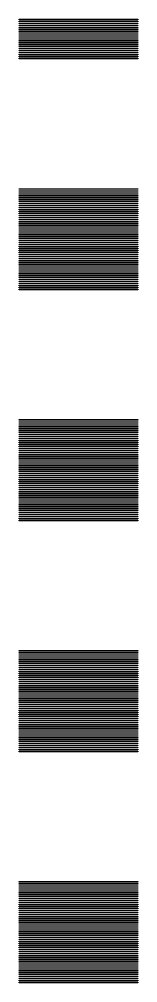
# Model space of a CAD drawing. Extents: x 40 to 187, y -3 to 150.
# Drawn here: x 86.26 to 88.61, y 111.73 to 130.93 of the extents above; entities that cross this region are included whole.
import ezdxf

# ---------------------------------------------------------------- set-up
doc = ezdxf.new("R2010")
doc.units = 0

msp = doc.modelspace()

# ---------------------------------------------------------------- linework, layer by layer
for p, q in [((86.2563, 130.918), (86.2563, 130.929)), ((86.2563, 130.929), (88.6083, 130.929)), ((88.6083, 130.918), (86.2563, 130.918)), ((88.6083, 130.929), (88.6083, 130.918)), ((86.2563, 130.877), (86.2563, 130.888)), ((86.2563, 130.888), (88.6083, 130.888)), ((88.6083, 130.877), (86.2563, 130.877)), ((86.2563, 130.837), (86.2563, 130.847)), ((86.2563, 130.847), (88.6083, 130.847)), ((88.6083, 130.837), (86.2563, 130.837)), ((86.2563, 130.796), (86.2563, 130.806)), ((86.2563, 130.806), (88.6083, 130.806)), ((88.6083, 130.796), (86.2563, 130.796)), ((86.2563, 130.755), (86.2563, 130.765)), ((86.2563, 130.765), (88.6083, 130.765)), ((88.6083, 130.755), (86.2563, 130.755)), ((86.2563, 130.714), (86.2563, 130.724)), ((86.2563, 130.724), (88.6083, 130.724)), ((88.6083, 130.888), (88.6083, 130.877)), ((88.6083, 130.847), (88.6083, 130.837)), ((88.6083, 130.806), (88.6083, 130.796)), ((88.6083, 130.765), (88.6083, 130.755)), ((88.6083, 130.724), (88.6083, 130.714)), ((88.6083, 130.714), (86.2563, 130.714)), ((86.2563, 130.673), (86.2563, 130.683)), ((86.2563, 130.683), (88.6083, 130.683)), ((88.6083, 130.673), (86.2563, 130.673)), ((86.2563, 130.632), (86.2563, 130.642)), ((86.2563, 130.642), (88.6083, 130.642)), ((88.6083, 130.632), (86.2563, 130.632)), ((86.2563, 130.591), (86.2563, 130.601)), ((86.2563, 130.601), (88.6083, 130.601)), ((88.6083, 130.591), (86.2563, 130.591)), ((86.2563, 130.55), (86.2563, 130.56)), ((86.2563, 130.56), (88.6083, 130.56)), ((88.6083, 130.55), (86.2563, 130.55)), ((88.6083, 130.683), (88.6083, 130.673)), ((88.6083, 130.642), (88.6083, 130.632)), ((88.6083, 130.601), (88.6083, 130.591)), ((88.6083, 130.56), (88.6083, 130.55)), ((86.2563, 130.509), (86.2563, 130.52)), ((86.2563, 130.52), (88.6083, 130.52)), ((88.6083, 130.509), (86.2563, 130.509)), ((86.2563, 130.468), (86.2563, 130.479)), ((86.2563, 130.479), (88.6083, 130.479)), ((88.6083, 130.468), (86.2563, 130.468)), ((86.2563, 130.428), (86.2563, 130.438)), ((86.2563, 130.438), (88.6083, 130.438)), ((88.6083, 130.428), (86.2563, 130.428)), ((86.2563, 130.387), (86.2563, 130.397)), ((86.2563, 130.397), (88.6083, 130.397)), ((88.6083, 130.387), (86.2563, 130.387)), ((86.2563, 130.346), (86.2563, 130.356)), ((86.2563, 130.356), (88.6083, 130.356)), ((88.6083, 130.346), (86.2563, 130.346)), ((88.6083, 130.52), (88.6083, 130.509)), ((88.6083, 130.479), (88.6083, 130.468)), ((88.6083, 130.438), (88.6083, 130.428)), ((88.6083, 130.397), (88.6083, 130.387)), ((88.6083, 130.356), (88.6083, 130.346)), ((86.2563, 130.305), (86.2563, 130.315)), ((86.2563, 130.315), (88.6083, 130.315)), ((88.6083, 130.305), (86.2563, 130.305)), ((86.2563, 130.264), (86.2563, 130.274)), ((86.2563, 130.274), (88.6083, 130.274)), ((88.6083, 130.264), (86.2563, 130.264)), ((86.2563, 130.223), (86.2563, 130.233)), ((86.2563, 130.233), (88.6083, 130.233)), ((88.6083, 130.223), (86.2563, 130.223)), ((86.2563, 130.182), (86.2563, 130.192)), ((86.2563, 130.192), (88.6083, 130.192)), ((88.6083, 130.182), (86.2563, 130.182)), ((86.2563, 130.141), (86.2563, 130.151)), ((86.2563, 130.151), (88.6083, 130.151)), ((88.6083, 130.315), (88.6083, 130.305)), ((88.6083, 130.274), (88.6083, 130.264)), ((88.6083, 130.233), (88.6083, 130.223)), ((88.6083, 130.192), (88.6083, 130.182)), ((88.6083, 130.151), (88.6083, 130.141)), ((88.6083, 130.141), (86.2563, 130.141)), ((86.2563, 127.544), (86.2563, 127.554)), ((86.2563, 127.554), (88.6083, 127.554)), ((88.6083, 127.544), (86.2563, 127.544)), ((86.2563, 127.503), (86.2563, 127.513)), ((86.2563, 127.513), (88.6083, 127.513)), ((88.6083, 127.503), (86.2563, 127.503)), ((86.2563, 127.462), (86.2563, 127.472)), ((86.2563, 127.472), (88.6083, 127.472)), ((88.6083, 127.462), (86.2563, 127.462)), ((88.6083, 127.554), (88.6083, 127.544)), ((88.6083, 127.513), (88.6083, 127.503)), ((88.6083, 127.472), (88.6083, 127.462)), ((86.2563, 127.421), (86.2563, 127.431)), ((86.2563, 127.431), (88.6083, 127.431)), ((88.6083, 127.421), (86.2563, 127.421)), ((86.2563, 127.38), (86.2563, 127.39)), ((86.2563, 127.39), (88.6083, 127.39)), ((88.6083, 127.38), (86.2563, 127.38)), ((86.2563, 127.339), (86.2563, 127.349)), ((86.2563, 127.349), (88.6083, 127.349)), ((88.6083, 127.339), (86.2563, 127.339)), ((86.2563, 127.298), (86.2563, 127.309)), ((86.2563, 127.309), (88.6083, 127.309)), ((88.6083, 127.298), (86.2563, 127.298)), ((86.2563, 127.257), (86.2563, 127.268)), ((86.2563, 127.268), (88.6083, 127.268)), ((88.6083, 127.431), (88.6083, 127.421)), ((88.6083, 127.39), (88.6083, 127.38)), ((88.6083, 127.349), (88.6083, 127.339)), ((88.6083, 127.309), (88.6083, 127.298)), ((88.6083, 127.268), (88.6083, 127.257)), ((88.6083, 127.257), (86.2563, 127.257)), ((86.2563, 127.217), (86.2563, 127.227)), ((86.2563, 127.227), (88.6083, 127.227)), ((88.6083, 127.217), (86.2563, 127.217)), ((86.2563, 127.176), (86.2563, 127.186)), ((86.2563, 127.186), (88.6083, 127.186)), ((88.6083, 127.176), (86.2563, 127.176)), ((86.2563, 127.135), (86.2563, 127.145)), ((86.2563, 127.145), (88.6083, 127.145)), ((88.6083, 127.135), (86.2563, 127.135)), ((86.2563, 127.094), (86.2563, 127.104)), ((86.2563, 127.104), (88.6083, 127.104)), ((88.6083, 127.094), (86.2563, 127.094)), ((88.6083, 127.227), (88.6083, 127.217)), ((88.6083, 127.186), (88.6083, 127.176)), ((88.6083, 127.145), (88.6083, 127.135)), ((88.6083, 127.104), (88.6083, 127.094)), ((86.2563, 127.053), (86.2563, 127.063)), ((86.2563, 127.063), (88.6083, 127.063)), ((88.6083, 127.053), (86.2563, 127.053)), ((86.2563, 127.012), (86.2563, 127.022)), ((86.2563, 127.022), (88.6083, 127.022)), ((88.6083, 127.012), (86.2563, 127.012)), ((86.2563, 126.971), (86.2563, 126.981)), ((86.2563, 126.981), (88.6083, 126.981)), ((88.6083, 126.971), (86.2563, 126.971)), ((86.2563, 126.93), (86.2563, 126.94)), ((86.2563, 126.94), (88.6083, 126.94)), ((88.6083, 126.93), (86.2563, 126.93)), ((86.2563, 126.889), (86.2563, 126.9)), ((86.2563, 126.9), (88.6083, 126.9)), ((88.6083, 126.889), (86.2563, 126.889)), ((88.6083, 127.063), (88.6083, 127.053)), ((88.6083, 127.022), (88.6083, 127.012)), ((88.6083, 126.981), (88.6083, 126.971)), ((88.6083, 126.94), (88.6083, 126.93)), ((88.6083, 126.9), (88.6083, 126.889)), ((86.2563, 126.848), (86.2563, 126.859)), ((86.2563, 126.859), (88.6083, 126.859)), ((88.6083, 126.848), (86.2563, 126.848)), ((86.2563, 126.807), (86.2563, 126.818)), ((86.2563, 126.818), (88.6083, 126.818)), ((88.6083, 126.807), (86.2563, 126.807)), ((86.2563, 126.767), (86.2563, 126.777)), ((86.2563, 126.777), (88.6083, 126.777)), ((88.6083, 126.767), (86.2563, 126.767)), ((86.2563, 126.726), (86.2563, 126.736)), ((86.2563, 126.736), (88.6083, 126.736)), ((88.6083, 126.726), (86.2563, 126.726)), ((86.2563, 126.685), (86.2563, 126.695)), ((86.2563, 126.695), (88.6083, 126.695)), ((88.6083, 126.859), (88.6083, 126.848)), ((88.6083, 126.818), (88.6083, 126.807)), ((88.6083, 126.777), (88.6083, 126.767)), ((88.6083, 126.736), (88.6083, 126.726)), ((88.6083, 126.695), (88.6083, 126.685)), ((88.6083, 126.685), (86.2563, 126.685)), ((86.2563, 126.644), (86.2563, 126.654)), ((86.2563, 126.654), (88.6083, 126.654)), ((88.6083, 126.644), (86.2563, 126.644)), ((86.2563, 126.603), (86.2563, 126.613)), ((86.2563, 126.613), (88.6083, 126.613)), ((88.6083, 126.603), (86.2563, 126.603)), ((86.2563, 126.562), (86.2563, 126.572)), ((86.2563, 126.572), (88.6083, 126.572)), ((88.6083, 126.562), (86.2563, 126.562)), ((86.2563, 126.521), (86.2563, 126.531)), ((86.2563, 126.531), (88.6083, 126.531)), ((88.6083, 126.521), (86.2563, 126.521)), ((88.6083, 126.654), (88.6083, 126.644)), ((88.6083, 126.613), (88.6083, 126.603)), ((88.6083, 126.572), (88.6083, 126.562)), ((88.6083, 126.531), (88.6083, 126.521)), ((86.2563, 126.48), (86.2563, 126.491)), ((86.2563, 126.491), (88.6083, 126.491)), ((88.6083, 126.48), (86.2563, 126.48)), ((86.2563, 126.439), (86.2563, 126.45)), ((86.2563, 126.45), (88.6083, 126.45)), ((88.6083, 126.439), (86.2563, 126.439)), ((86.2563, 126.398), (86.2563, 126.409)), ((86.2563, 126.409), (88.6083, 126.409)), ((88.6083, 126.398), (86.2563, 126.398)), ((86.2563, 126.358), (86.2563, 126.368)), ((86.2563, 126.368), (88.6083, 126.368)), ((88.6083, 126.358), (86.2563, 126.358)), ((86.2563, 126.317), (86.2563, 126.327)), ((86.2563, 126.327), (88.6083, 126.327)), ((88.6083, 126.317), (86.2563, 126.317)), ((88.6083, 126.491), (88.6083, 126.48)), ((88.6083, 126.45), (88.6083, 126.439)), ((88.6083, 126.409), (88.6083, 126.398)), ((88.6083, 126.368), (88.6083, 126.358)), ((88.6083, 126.327), (88.6083, 126.317)), ((86.2563, 126.276), (86.2563, 126.286)), ((86.2563, 126.286), (88.6083, 126.286)), ((88.6083, 126.276), (86.2563, 126.276)), ((86.2563, 126.235), (86.2563, 126.245)), ((86.2563, 126.245), (88.6083, 126.245)), ((88.6083, 126.235), (86.2563, 126.235)), ((86.2563, 126.194), (86.2563, 126.204)), ((86.2563, 126.204), (88.6083, 126.204)), ((88.6083, 126.194), (86.2563, 126.194)), ((86.2563, 126.153), (86.2563, 126.163)), ((86.2563, 126.163), (88.6083, 126.163)), ((88.6083, 126.153), (86.2563, 126.153)), ((86.2563, 126.112), (86.2563, 126.122)), ((86.2563, 126.122), (88.6083, 126.122)), ((88.6083, 126.112), (86.2563, 126.112)), ((88.6083, 126.286), (88.6083, 126.276)), ((88.6083, 126.245), (88.6083, 126.235)), ((88.6083, 126.204), (88.6083, 126.194)), ((88.6083, 126.163), (88.6083, 126.153)), ((88.6083, 126.122), (88.6083, 126.112)), ((86.2563, 126.071), (86.2563, 126.081)), ((86.2563, 126.081), (88.6083, 126.081)), ((88.6083, 126.071), (86.2563, 126.071)), ((86.2563, 126.03), (86.2563, 126.041)), ((86.2563, 126.041), (88.6083, 126.041)), ((88.6083, 126.03), (86.2563, 126.03)), ((86.2563, 125.989), (86.2563, 126)), ((86.2563, 126), (88.6083, 126)), ((88.6083, 125.989), (86.2563, 125.989)), ((86.2563, 125.949), (86.2563, 125.959)), ((86.2563, 125.959), (88.6083, 125.959)), ((88.6083, 125.949), (86.2563, 125.949)), ((88.6083, 126.081), (88.6083, 126.071)), ((88.6083, 126.041), (88.6083, 126.03)), ((88.6083, 126), (88.6083, 125.989)), ((88.6083, 125.959), (88.6083, 125.949)), ((86.2563, 125.908), (86.2563, 125.918)), ((86.2563, 125.918), (88.6083, 125.918)), ((88.6083, 125.908), (86.2563, 125.908)), ((86.2563, 125.867), (86.2563, 125.877)), ((86.2563, 125.877), (88.6083, 125.877)), ((88.6083, 125.867), (86.2563, 125.867)), ((86.2563, 125.826), (86.2563, 125.836)), ((86.2563, 125.836), (88.6083, 125.836)), ((88.6083, 125.826), (86.2563, 125.826)), ((86.2563, 125.785), (86.2563, 125.795)), ((86.2563, 125.795), (88.6083, 125.795)), ((88.6083, 125.785), (86.2563, 125.785)), ((86.2563, 125.744), (86.2563, 125.754)), ((86.2563, 125.754), (88.6083, 125.754)), ((88.6083, 125.744), (86.2563, 125.744)), ((88.6083, 125.918), (88.6083, 125.908)), ((88.6083, 125.877), (88.6083, 125.867)), ((88.6083, 125.836), (88.6083, 125.826)), ((88.6083, 125.795), (88.6083, 125.785)), ((88.6083, 125.754), (88.6083, 125.744)), ((86.2563, 125.703), (86.2563, 125.713)), ((86.2563, 125.713), (88.6083, 125.713)), ((88.6083, 125.703), (86.2563, 125.703)), ((86.2563, 125.662), (86.2563, 125.672)), ((86.2563, 125.672), (88.6083, 125.672)), ((88.6083, 125.662), (86.2563, 125.662)), ((86.2563, 125.621), (86.2563, 125.632)), ((86.2563, 125.632), (88.6083, 125.632)), ((88.6083, 125.621), (86.2563, 125.621)), ((86.2563, 125.58), (86.2563, 125.591)), ((86.2563, 125.591), (88.6083, 125.591)), ((88.6083, 125.58), (86.2563, 125.58)), ((86.2563, 125.539), (86.2563, 125.55)), ((86.2563, 125.55), (88.6083, 125.55)), ((88.6083, 125.539), (86.2563, 125.539)), ((88.6083, 125.713), (88.6083, 125.703)), ((88.6083, 125.672), (88.6083, 125.662)), ((88.6083, 125.632), (88.6083, 125.621)), ((88.6083, 125.591), (88.6083, 125.58)), ((88.6083, 125.55), (88.6083, 125.539)), ((86.2563, 122.942), (86.2563, 122.952)), ((86.2563, 122.952), (88.6083, 122.952)), ((88.6083, 122.942), (86.2563, 122.942)), ((86.2563, 122.901), (86.2563, 122.911)), ((86.2563, 122.911), (88.6083, 122.911)), ((88.6083, 122.901), (86.2563, 122.901)), ((86.2563, 122.86), (86.2563, 122.87)), ((86.2563, 122.87), (88.6083, 122.87)), ((88.6083, 122.86), (86.2563, 122.86)), ((88.6083, 122.952), (88.6083, 122.942)), ((88.6083, 122.911), (88.6083, 122.901)), ((88.6083, 122.87), (88.6083, 122.86)), ((86.2563, 122.819), (86.2563, 122.83)), ((86.2563, 122.83), (88.6083, 122.83)), ((88.6083, 122.819), (86.2563, 122.819)), ((86.2563, 122.778), (86.2563, 122.789)), ((86.2563, 122.789), (88.6083, 122.789)), ((88.6083, 122.778), (86.2563, 122.778)), ((86.2563, 122.738), (86.2563, 122.748)), ((86.2563, 122.748), (88.6083, 122.748)), ((88.6083, 122.738), (86.2563, 122.738)), ((86.2563, 122.697), (86.2563, 122.707)), ((86.2563, 122.707), (88.6083, 122.707)), ((88.6083, 122.697), (86.2563, 122.697)), ((86.2563, 122.656), (86.2563, 122.666)), ((86.2563, 122.666), (88.6083, 122.666)), ((88.6083, 122.83), (88.6083, 122.819)), ((88.6083, 122.789), (88.6083, 122.778)), ((88.6083, 122.748), (88.6083, 122.738)), ((88.6083, 122.707), (88.6083, 122.697)), ((88.6083, 122.666), (88.6083, 122.656)), ((88.6083, 122.656), (86.2563, 122.656)), ((86.2563, 122.615), (86.2563, 122.625)), ((86.2563, 122.625), (88.6083, 122.625)), ((88.6083, 122.615), (86.2563, 122.615)), ((86.2563, 122.574), (86.2563, 122.584)), ((86.2563, 122.584), (88.6083, 122.584)), ((88.6083, 122.574), (86.2563, 122.574)), ((86.2563, 122.533), (86.2563, 122.543)), ((86.2563, 122.543), (88.6083, 122.543)), ((88.6083, 122.533), (86.2563, 122.533)), ((86.2563, 122.492), (86.2563, 122.502)), ((86.2563, 122.502), (88.6083, 122.502)), ((88.6083, 122.492), (86.2563, 122.492)), ((88.6083, 122.625), (88.6083, 122.615)), ((88.6083, 122.584), (88.6083, 122.574)), ((88.6083, 122.543), (88.6083, 122.533)), ((88.6083, 122.502), (88.6083, 122.492)), ((86.2563, 122.451), (86.2563, 122.461)), ((86.2563, 122.461), (88.6083, 122.461)), ((88.6083, 122.451), (86.2563, 122.451)), ((86.2563, 122.41), (86.2563, 122.421)), ((86.2563, 122.421), (88.6083, 122.421)), ((88.6083, 122.41), (86.2563, 122.41)), ((86.2563, 122.369), (86.2563, 122.38)), ((86.2563, 122.38), (88.6083, 122.38)), ((88.6083, 122.369), (86.2563, 122.369)), ((86.2563, 122.329), (86.2563, 122.339)), ((86.2563, 122.339), (88.6083, 122.339)), ((88.6083, 122.329), (86.2563, 122.329)), ((86.2563, 122.288), (86.2563, 122.298)), ((86.2563, 122.298), (88.6083, 122.298)), ((88.6083, 122.288), (86.2563, 122.288)), ((88.6083, 122.461), (88.6083, 122.451)), ((88.6083, 122.421), (88.6083, 122.41)), ((88.6083, 122.38), (88.6083, 122.369)), ((88.6083, 122.339), (88.6083, 122.329)), ((88.6083, 122.298), (88.6083, 122.288)), ((86.2563, 122.247), (86.2563, 122.257)), ((86.2563, 122.257), (88.6083, 122.257)), ((88.6083, 122.247), (86.2563, 122.247)), ((86.2563, 122.206), (86.2563, 122.216)), ((86.2563, 122.216), (88.6083, 122.216)), ((88.6083, 122.206), (86.2563, 122.206)), ((86.2563, 122.165), (86.2563, 122.175)), ((86.2563, 122.175), (88.6083, 122.175)), ((88.6083, 122.165), (86.2563, 122.165)), ((86.2563, 122.124), (86.2563, 122.134)), ((86.2563, 122.134), (88.6083, 122.134)), ((88.6083, 122.124), (86.2563, 122.124)), ((86.2563, 122.083), (86.2563, 122.093)), ((86.2563, 122.093), (88.6083, 122.093)), ((88.6083, 122.083), (86.2563, 122.083)), ((88.6083, 122.257), (88.6083, 122.247)), ((88.6083, 122.216), (88.6083, 122.206)), ((88.6083, 122.175), (88.6083, 122.165)), ((88.6083, 122.134), (88.6083, 122.124)), ((88.6083, 122.093), (88.6083, 122.083)), ((86.2563, 122.042), (86.2563, 122.052)), ((86.2563, 122.052), (88.6083, 122.052)), ((88.6083, 122.042), (86.2563, 122.042)), ((86.2563, 122.001), (86.2563, 122.012)), ((86.2563, 122.012), (88.6083, 122.012)), ((88.6083, 122.001), (86.2563, 122.001)), ((86.2563, 121.96), (86.2563, 121.971)), ((86.2563, 121.971), (88.6083, 121.971)), ((88.6083, 121.96), (86.2563, 121.96)), ((86.2563, 121.919), (86.2563, 121.93)), ((86.2563, 121.93), (88.6083, 121.93)), ((88.6083, 121.919), (86.2563, 121.919)), ((86.2563, 121.879), (86.2563, 121.889)), ((86.2563, 121.889), (88.6083, 121.889)), ((88.6083, 122.052), (88.6083, 122.042)), ((88.6083, 122.012), (88.6083, 122.001)), ((88.6083, 121.971), (88.6083, 121.96)), ((88.6083, 121.93), (88.6083, 121.919)), ((88.6083, 121.889), (88.6083, 121.879)), ((88.6083, 121.879), (86.2563, 121.879)), ((86.2563, 121.838), (86.2563, 121.848)), ((86.2563, 121.848), (88.6083, 121.848)), ((88.6083, 121.838), (86.2563, 121.838)), ((86.2563, 121.797), (86.2563, 121.807)), ((86.2563, 121.807), (88.6083, 121.807)), ((88.6083, 121.797), (86.2563, 121.797)), ((86.2563, 121.756), (86.2563, 121.766)), ((86.2563, 121.766), (88.6083, 121.766)), ((88.6083, 121.756), (86.2563, 121.756)), ((86.2563, 121.715), (86.2563, 121.725)), ((86.2563, 121.725), (88.6083, 121.725)), ((88.6083, 121.715), (86.2563, 121.715)), ((88.6083, 121.848), (88.6083, 121.838)), ((88.6083, 121.807), (88.6083, 121.797)), ((88.6083, 121.766), (88.6083, 121.756)), ((88.6083, 121.725), (88.6083, 121.715)), ((86.2563, 121.674), (86.2563, 121.684)), ((86.2563, 121.684), (88.6083, 121.684)), ((88.6083, 121.674), (86.2563, 121.674)), ((86.2563, 121.633), (86.2563, 121.643)), ((86.2563, 121.643), (88.6083, 121.643)), ((88.6083, 121.633), (86.2563, 121.633)), ((86.2563, 121.592), (86.2563, 121.602)), ((86.2563, 121.602), (88.6083, 121.602)), ((88.6083, 121.592), (86.2563, 121.592)), ((86.2563, 121.551), (86.2563, 121.562)), ((86.2563, 121.562), (88.6083, 121.562)), ((88.6083, 121.551), (86.2563, 121.551)), ((86.2563, 121.51), (86.2563, 121.521)), ((86.2563, 121.521), (88.6083, 121.521)), ((88.6083, 121.51), (86.2563, 121.51)), ((88.6083, 121.684), (88.6083, 121.674)), ((88.6083, 121.643), (88.6083, 121.633)), ((88.6083, 121.602), (88.6083, 121.592)), ((88.6083, 121.562), (88.6083, 121.551)), ((88.6083, 121.521), (88.6083, 121.51)), ((86.2563, 121.47), (86.2563, 121.48)), ((86.2563, 121.48), (88.6083, 121.48)), ((88.6083, 121.47), (86.2563, 121.47)), ((86.2563, 121.429), (86.2563, 121.439)), ((86.2563, 121.439), (88.6083, 121.439)), ((88.6083, 121.429), (86.2563, 121.429)), ((86.2563, 121.388), (86.2563, 121.398)), ((86.2563, 121.398), (88.6083, 121.398)), ((88.6083, 121.388), (86.2563, 121.388)), ((86.2563, 121.347), (86.2563, 121.357)), ((86.2563, 121.357), (88.6083, 121.357)), ((88.6083, 121.347), (86.2563, 121.347)), ((86.2563, 121.306), (86.2563, 121.316)), ((86.2563, 121.316), (88.6083, 121.316)), ((88.6083, 121.48), (88.6083, 121.47)), ((88.6083, 121.439), (88.6083, 121.429)), ((88.6083, 121.398), (88.6083, 121.388)), ((88.6083, 121.357), (88.6083, 121.347)), ((88.6083, 121.316), (88.6083, 121.306)), ((88.6083, 121.306), (86.2563, 121.306)), ((86.2563, 121.265), (86.2563, 121.275)), ((86.2563, 121.275), (88.6083, 121.275)), ((88.6083, 121.265), (86.2563, 121.265)), ((86.2563, 121.224), (86.2563, 121.234)), ((86.2563, 121.234), (88.6083, 121.234)), ((88.6083, 121.224), (86.2563, 121.224)), ((86.2563, 121.183), (86.2563, 121.193)), ((86.2563, 121.193), (88.6083, 121.193)), ((88.6083, 121.183), (86.2563, 121.183)), ((86.2563, 121.142), (86.2563, 121.153)), ((86.2563, 121.153), (88.6083, 121.153)), ((88.6083, 121.142), (86.2563, 121.142)), ((88.6083, 121.275), (88.6083, 121.265)), ((88.6083, 121.234), (88.6083, 121.224)), ((88.6083, 121.193), (88.6083, 121.183)), ((88.6083, 121.153), (88.6083, 121.142)), ((86.2563, 121.101), (86.2563, 121.112)), ((86.2563, 121.112), (88.6083, 121.112)), ((88.6083, 121.101), (86.2563, 121.101)), ((86.2563, 121.061), (86.2563, 121.071)), ((86.2563, 121.071), (88.6083, 121.071)), ((88.6083, 121.061), (86.2563, 121.061)), ((86.2563, 121.02), (86.2563, 121.03)), ((86.2563, 121.03), (88.6083, 121.03)), ((88.6083, 121.02), (86.2563, 121.02)), ((86.2563, 120.979), (86.2563, 120.989)), ((86.2563, 120.989), (88.6083, 120.989)), ((88.6083, 120.979), (86.2563, 120.979)), ((86.2563, 120.938), (86.2563, 120.948)), ((86.2563, 120.948), (88.6083, 120.948)), ((88.6083, 120.938), (86.2563, 120.938)), ((88.6083, 121.112), (88.6083, 121.101)), ((88.6083, 121.071), (88.6083, 121.061)), ((88.6083, 121.03), (88.6083, 121.02)), ((88.6083, 120.989), (88.6083, 120.979)), ((88.6083, 120.948), (88.6083, 120.938)), ((86.2563, 118.34), (86.2563, 118.351)), ((86.2563, 118.351), (88.6083, 118.351)), ((88.6083, 118.34), (86.2563, 118.34)), ((86.2563, 118.299), (86.2563, 118.31)), ((86.2563, 118.31), (88.6083, 118.31)), ((88.6083, 118.299), (86.2563, 118.299)), ((86.2563, 118.259), (86.2563, 118.269)), ((86.2563, 118.269), (88.6083, 118.269)), ((88.6083, 118.259), (86.2563, 118.259)), ((88.6083, 118.351), (88.6083, 118.34)), ((88.6083, 118.31), (88.6083, 118.299)), ((88.6083, 118.269), (88.6083, 118.259)), ((86.2563, 118.218), (86.2563, 118.228)), ((86.2563, 118.228), (88.6083, 118.228)), ((88.6083, 118.218), (86.2563, 118.218)), ((86.2563, 118.177), (86.2563, 118.187)), ((86.2563, 118.187), (88.6083, 118.187)), ((88.6083, 118.177), (86.2563, 118.177)), ((86.2563, 118.136), (86.2563, 118.146)), ((86.2563, 118.146), (88.6083, 118.146)), ((88.6083, 118.136), (86.2563, 118.136)), ((86.2563, 118.095), (86.2563, 118.105)), ((86.2563, 118.105), (88.6083, 118.105)), ((88.6083, 118.095), (86.2563, 118.095)), ((86.2563, 118.054), (86.2563, 118.064)), ((86.2563, 118.064), (88.6083, 118.064)), ((88.6083, 118.054), (86.2563, 118.054)), ((88.6083, 118.228), (88.6083, 118.218)), ((88.6083, 118.187), (88.6083, 118.177)), ((88.6083, 118.146), (88.6083, 118.136)), ((88.6083, 118.105), (88.6083, 118.095)), ((88.6083, 118.064), (88.6083, 118.054)), ((86.2563, 118.013), (86.2563, 118.023)), ((86.2563, 118.023), (88.6083, 118.023)), ((88.6083, 118.013), (86.2563, 118.013)), ((86.2563, 117.972), (86.2563, 117.982)), ((86.2563, 117.982), (88.6083, 117.982)), ((88.6083, 117.972), (86.2563, 117.972)), ((86.2563, 117.931), (86.2563, 117.942)), ((86.2563, 117.942), (88.6083, 117.942)), ((88.6083, 117.931), (86.2563, 117.931)), ((86.2563, 117.89), (86.2563, 117.901)), ((86.2563, 117.901), (88.6083, 117.901)), ((88.6083, 117.89), (86.2563, 117.89)), ((86.2563, 117.85), (86.2563, 117.86)), ((86.2563, 117.86), (88.6083, 117.86)), ((88.6083, 118.023), (88.6083, 118.013)), ((88.6083, 117.982), (88.6083, 117.972)), ((88.6083, 117.942), (88.6083, 117.931)), ((88.6083, 117.901), (88.6083, 117.89)), ((88.6083, 117.86), (88.6083, 117.85)), ((88.6083, 117.85), (86.2563, 117.85)), ((86.2563, 117.809), (86.2563, 117.819)), ((86.2563, 117.819), (88.6083, 117.819)), ((88.6083, 117.809), (86.2563, 117.809)), ((86.2563, 117.768), (86.2563, 117.778)), ((86.2563, 117.778), (88.6083, 117.778)), ((88.6083, 117.768), (86.2563, 117.768)), ((86.2563, 117.727), (86.2563, 117.737)), ((86.2563, 117.737), (88.6083, 117.737)), ((88.6083, 117.727), (86.2563, 117.727)), ((86.2563, 117.686), (86.2563, 117.696)), ((86.2563, 117.696), (88.6083, 117.696)), ((88.6083, 117.686), (86.2563, 117.686)), ((88.6083, 117.819), (88.6083, 117.809)), ((88.6083, 117.778), (88.6083, 117.768)), ((88.6083, 117.737), (88.6083, 117.727)), ((88.6083, 117.696), (88.6083, 117.686)), ((86.2563, 117.645), (86.2563, 117.655)), ((86.2563, 117.655), (88.6083, 117.655)), ((88.6083, 117.645), (86.2563, 117.645)), ((86.2563, 117.604), (86.2563, 117.614)), ((86.2563, 117.614), (88.6083, 117.614)), ((88.6083, 117.604), (86.2563, 117.604)), ((86.2563, 117.563), (86.2563, 117.573)), ((86.2563, 117.573), (88.6083, 117.573)), ((88.6083, 117.563), (86.2563, 117.563)), ((86.2563, 117.522), (86.2563, 117.533)), ((86.2563, 117.533), (88.6083, 117.533)), ((88.6083, 117.522), (86.2563, 117.522)), ((86.2563, 117.481), (86.2563, 117.492)), ((86.2563, 117.492), (88.6083, 117.492)), ((88.6083, 117.481), (86.2563, 117.481)), ((88.6083, 117.655), (88.6083, 117.645)), ((88.6083, 117.614), (88.6083, 117.604)), ((88.6083, 117.573), (88.6083, 117.563)), ((88.6083, 117.533), (88.6083, 117.522)), ((88.6083, 117.492), (88.6083, 117.481)), ((86.2563, 117.44), (86.2563, 117.451)), ((86.2563, 117.451), (88.6083, 117.451)), ((88.6083, 117.44), (86.2563, 117.44)), ((86.2563, 117.4), (86.2563, 117.41)), ((86.2563, 117.41), (88.6083, 117.41)), ((88.6083, 117.4), (86.2563, 117.4)), ((86.2563, 117.359), (86.2563, 117.369)), ((86.2563, 117.369), (88.6083, 117.369)), ((88.6083, 117.359), (86.2563, 117.359)), ((86.2563, 117.318), (86.2563, 117.328)), ((86.2563, 117.328), (88.6083, 117.328)), ((88.6083, 117.318), (86.2563, 117.318)), ((86.2563, 117.277), (86.2563, 117.287)), ((86.2563, 117.287), (88.6083, 117.287)), ((88.6083, 117.451), (88.6083, 117.44)), ((88.6083, 117.41), (88.6083, 117.4)), ((88.6083, 117.369), (88.6083, 117.359)), ((88.6083, 117.328), (88.6083, 117.318)), ((88.6083, 117.287), (88.6083, 117.277)), ((88.6083, 117.277), (86.2563, 117.277)), ((86.2563, 117.236), (86.2563, 117.246)), ((86.2563, 117.246), (88.6083, 117.246)), ((88.6083, 117.236), (86.2563, 117.236)), ((86.2563, 117.195), (86.2563, 117.205)), ((86.2563, 117.205), (88.6083, 117.205)), ((88.6083, 117.195), (86.2563, 117.195)), ((86.2563, 117.154), (86.2563, 117.164)), ((86.2563, 117.164), (88.6083, 117.164)), ((88.6083, 117.154), (86.2563, 117.154)), ((86.2563, 117.113), (86.2563, 117.123)), ((86.2563, 117.123), (88.6083, 117.123)), ((88.6083, 117.113), (86.2563, 117.113)), ((88.6083, 117.246), (88.6083, 117.236)), ((88.6083, 117.205), (88.6083, 117.195)), ((88.6083, 117.164), (88.6083, 117.154)), ((88.6083, 117.123), (88.6083, 117.113)), ((86.2563, 117.072), (86.2563, 117.083)), ((86.2563, 117.083), (88.6083, 117.083)), ((88.6083, 117.072), (86.2563, 117.072)), ((86.2563, 117.031), (86.2563, 117.042)), ((86.2563, 117.042), (88.6083, 117.042)), ((88.6083, 117.031), (86.2563, 117.031)), ((86.2563, 116.991), (86.2563, 117.001)), ((86.2563, 117.001), (88.6083, 117.001)), ((88.6083, 116.991), (86.2563, 116.991)), ((86.2563, 116.95), (86.2563, 116.96)), ((86.2563, 116.96), (88.6083, 116.96)), ((88.6083, 116.95), (86.2563, 116.95)), ((86.2563, 116.909), (86.2563, 116.919)), ((86.2563, 116.919), (88.6083, 116.919)), ((88.6083, 116.909), (86.2563, 116.909)), ((88.6083, 117.083), (88.6083, 117.072)), ((88.6083, 117.042), (88.6083, 117.031)), ((88.6083, 117.001), (88.6083, 116.991)), ((88.6083, 116.96), (88.6083, 116.95)), ((88.6083, 116.919), (88.6083, 116.909)), ((86.2563, 116.868), (86.2563, 116.878)), ((86.2563, 116.878), (88.6083, 116.878)), ((88.6083, 116.868), (86.2563, 116.868)), ((86.2563, 116.827), (86.2563, 116.837)), ((86.2563, 116.837), (88.6083, 116.837)), ((88.6083, 116.827), (86.2563, 116.827)), ((86.2563, 116.786), (86.2563, 116.796)), ((86.2563, 116.796), (88.6083, 116.796)), ((88.6083, 116.786), (86.2563, 116.786)), ((86.2563, 116.745), (86.2563, 116.755)), ((86.2563, 116.755), (88.6083, 116.755)), ((88.6083, 116.745), (86.2563, 116.745)), ((86.2563, 116.704), (86.2563, 116.714)), ((86.2563, 116.714), (88.6083, 116.714)), ((88.6083, 116.878), (88.6083, 116.868)), ((88.6083, 116.837), (88.6083, 116.827)), ((88.6083, 116.796), (88.6083, 116.786)), ((88.6083, 116.755), (88.6083, 116.745)), ((88.6083, 116.714), (88.6083, 116.704)), ((88.6083, 116.704), (86.2563, 116.704)), ((86.2563, 116.663), (86.2563, 116.674)), ((86.2563, 116.674), (88.6083, 116.674)), ((88.6083, 116.663), (86.2563, 116.663)), ((86.2563, 116.622), (86.2563, 116.633)), ((86.2563, 116.633), (88.6083, 116.633)), ((88.6083, 116.622), (86.2563, 116.622)), ((86.2563, 116.582), (86.2563, 116.592)), ((86.2563, 116.592), (88.6083, 116.592)), ((88.6083, 116.582), (86.2563, 116.582)), ((86.2563, 116.541), (86.2563, 116.551)), ((86.2563, 116.551), (88.6083, 116.551)), ((88.6083, 116.541), (86.2563, 116.541)), ((88.6083, 116.674), (88.6083, 116.663)), ((88.6083, 116.633), (88.6083, 116.622)), ((88.6083, 116.592), (88.6083, 116.582)), ((88.6083, 116.551), (88.6083, 116.541)), ((86.2563, 116.5), (86.2563, 116.51)), ((86.2563, 116.51), (88.6083, 116.51)), ((88.6083, 116.5), (86.2563, 116.5)), ((86.2563, 116.459), (86.2563, 116.469)), ((86.2563, 116.469), (88.6083, 116.469)), ((88.6083, 116.459), (86.2563, 116.459)), ((86.2563, 116.418), (86.2563, 116.428)), ((86.2563, 116.428), (88.6083, 116.428)), ((88.6083, 116.418), (86.2563, 116.418)), ((86.2563, 116.377), (86.2563, 116.387)), ((86.2563, 116.387), (88.6083, 116.387)), ((88.6083, 116.377), (86.2563, 116.377)), ((86.2563, 116.336), (86.2563, 116.346)), ((86.2563, 116.346), (88.6083, 116.346)), ((88.6083, 116.336), (86.2563, 116.336)), ((88.6083, 116.51), (88.6083, 116.5)), ((88.6083, 116.469), (88.6083, 116.459)), ((88.6083, 116.428), (88.6083, 116.418)), ((88.6083, 116.387), (88.6083, 116.377)), ((88.6083, 116.346), (88.6083, 116.336)), ((86.2563, 113.739), (86.2563, 113.749)), ((86.2563, 113.749), (88.6083, 113.749)), ((88.6083, 113.739), (86.2563, 113.739)), ((86.2563, 113.698), (86.2563, 113.708)), ((86.2563, 113.708), (88.6083, 113.708)), ((88.6083, 113.698), (86.2563, 113.698)), ((86.2563, 113.657), (86.2563, 113.667)), ((86.2563, 113.667), (88.6083, 113.667)), ((88.6083, 113.657), (86.2563, 113.657)), ((88.6083, 113.749), (88.6083, 113.739)), ((88.6083, 113.708), (88.6083, 113.698)), ((88.6083, 113.667), (88.6083, 113.657)), ((86.2563, 113.616), (86.2563, 113.626)), ((86.2563, 113.626), (88.6083, 113.626)), ((88.6083, 113.616), (86.2563, 113.616)), ((86.2563, 113.575), (86.2563, 113.585)), ((86.2563, 113.585), (88.6083, 113.585)), ((88.6083, 113.575), (86.2563, 113.575)), ((86.2563, 113.534), (86.2563, 113.544)), ((86.2563, 113.544), (88.6083, 113.544)), ((88.6083, 113.534), (86.2563, 113.534)), ((86.2563, 113.493), (86.2563, 113.503)), ((86.2563, 113.503), (88.6083, 113.503)), ((88.6083, 113.493), (86.2563, 113.493)), ((86.2563, 113.452), (86.2563, 113.463)), ((86.2563, 113.463), (88.6083, 113.463)), ((88.6083, 113.452), (86.2563, 113.452)), ((88.6083, 113.626), (88.6083, 113.616)), ((88.6083, 113.585), (88.6083, 113.575)), ((88.6083, 113.544), (88.6083, 113.534)), ((88.6083, 113.503), (88.6083, 113.493)), ((88.6083, 113.463), (88.6083, 113.452)), ((86.2563, 113.411), (86.2563, 113.422)), ((86.2563, 113.422), (88.6083, 113.422)), ((88.6083, 113.411), (86.2563, 113.411)), ((86.2563, 113.371), (86.2563, 113.381)), ((86.2563, 113.381), (88.6083, 113.381)), ((88.6083, 113.371), (86.2563, 113.371)), ((86.2563, 113.33), (86.2563, 113.34)), ((86.2563, 113.34), (88.6083, 113.34)), ((88.6083, 113.33), (86.2563, 113.33)), ((86.2563, 113.289), (86.2563, 113.299)), ((86.2563, 113.299), (88.6083, 113.299)), ((88.6083, 113.289), (86.2563, 113.289)), ((86.2563, 113.248), (86.2563, 113.258)), ((86.2563, 113.258), (88.6083, 113.258)), ((88.6083, 113.422), (88.6083, 113.411)), ((88.6083, 113.381), (88.6083, 113.371)), ((88.6083, 113.34), (88.6083, 113.33)), ((88.6083, 113.299), (88.6083, 113.289)), ((88.6083, 113.258), (88.6083, 113.248)), ((88.6083, 113.248), (86.2563, 113.248)), ((86.2563, 113.207), (86.2563, 113.217)), ((86.2563, 113.217), (88.6083, 113.217)), ((88.6083, 113.207), (86.2563, 113.207)), ((86.2563, 113.166), (86.2563, 113.176)), ((86.2563, 113.176), (88.6083, 113.176)), ((88.6083, 113.166), (86.2563, 113.166)), ((86.2563, 113.125), (86.2563, 113.135)), ((86.2563, 113.135), (88.6083, 113.135)), ((88.6083, 113.125), (86.2563, 113.125)), ((86.2563, 113.084), (86.2563, 113.094)), ((86.2563, 113.094), (88.6083, 113.094)), ((88.6083, 113.084), (86.2563, 113.084)), ((88.6083, 113.217), (88.6083, 113.207)), ((88.6083, 113.176), (88.6083, 113.166)), ((88.6083, 113.135), (88.6083, 113.125)), ((88.6083, 113.094), (88.6083, 113.084)), ((86.2563, 113.043), (86.2563, 113.054)), ((86.2563, 113.054), (88.6083, 113.054)), ((88.6083, 113.043), (86.2563, 113.043)), ((86.2563, 113.002), (86.2563, 113.013)), ((86.2563, 113.013), (88.6083, 113.013)), ((88.6083, 113.002), (86.2563, 113.002)), ((86.2563, 112.962), (86.2563, 112.972)), ((86.2563, 112.972), (88.6083, 112.972)), ((88.6083, 112.962), (86.2563, 112.962)), ((86.2563, 112.921), (86.2563, 112.931)), ((86.2563, 112.931), (88.6083, 112.931)), ((88.6083, 112.921), (86.2563, 112.921)), ((86.2563, 112.88), (86.2563, 112.89)), ((86.2563, 112.89), (88.6083, 112.89)), ((88.6083, 112.88), (86.2563, 112.88)), ((88.6083, 113.054), (88.6083, 113.043)), ((88.6083, 113.013), (88.6083, 113.002)), ((88.6083, 112.972), (88.6083, 112.962)), ((88.6083, 112.931), (88.6083, 112.921)), ((88.6083, 112.89), (88.6083, 112.88)), ((86.2563, 112.839), (86.2563, 112.849)), ((86.2563, 112.849), (88.6083, 112.849)), ((88.6083, 112.839), (86.2563, 112.839)), ((86.2563, 112.798), (86.2563, 112.808)), ((86.2563, 112.808), (88.6083, 112.808)), ((88.6083, 112.798), (86.2563, 112.798)), ((86.2563, 112.757), (86.2563, 112.767)), ((86.2563, 112.767), (88.6083, 112.767)), ((88.6083, 112.757), (86.2563, 112.757)), ((86.2563, 112.716), (86.2563, 112.726)), ((86.2563, 112.726), (88.6083, 112.726)), ((88.6083, 112.716), (86.2563, 112.716)), ((86.2563, 112.675), (86.2563, 112.685)), ((86.2563, 112.685), (88.6083, 112.685)), ((88.6083, 112.675), (86.2563, 112.675)), ((88.6083, 112.849), (88.6083, 112.839)), ((88.6083, 112.808), (88.6083, 112.798)), ((88.6083, 112.767), (88.6083, 112.757)), ((88.6083, 112.726), (88.6083, 112.716)), ((88.6083, 112.685), (88.6083, 112.675)), ((86.2563, 112.634), (86.2563, 112.645)), ((86.2563, 112.645), (88.6083, 112.645)), ((88.6083, 112.634), (86.2563, 112.634)), ((86.2563, 112.593), (86.2563, 112.604)), ((86.2563, 112.604), (88.6083, 112.604)), ((88.6083, 112.593), (86.2563, 112.593)), ((86.2563, 112.552), (86.2563, 112.563)), ((86.2563, 112.563), (88.6083, 112.563)), ((88.6083, 112.552), (86.2563, 112.552)), ((86.2563, 112.512), (86.2563, 112.522)), ((86.2563, 112.522), (88.6083, 112.522)), ((88.6083, 112.512), (86.2563, 112.512)), ((88.6083, 112.645), (88.6083, 112.634)), ((88.6083, 112.604), (88.6083, 112.593)), ((88.6083, 112.563), (88.6083, 112.552)), ((88.6083, 112.522), (88.6083, 112.512)), ((86.2563, 112.471), (86.2563, 112.481)), ((86.2563, 112.481), (88.6083, 112.481)), ((88.6083, 112.471), (86.2563, 112.471)), ((86.2563, 112.43), (86.2563, 112.44)), ((86.2563, 112.44), (88.6083, 112.44)), ((88.6083, 112.43), (86.2563, 112.43)), ((86.2563, 112.389), (86.2563, 112.399)), ((86.2563, 112.399), (88.6083, 112.399)), ((88.6083, 112.389), (86.2563, 112.389)), ((86.2563, 112.348), (86.2563, 112.358)), ((86.2563, 112.358), (88.6083, 112.358)), ((88.6083, 112.348), (86.2563, 112.348)), ((86.2563, 112.307), (86.2563, 112.317)), ((86.2563, 112.317), (88.6083, 112.317)), ((88.6083, 112.307), (86.2563, 112.307)), ((88.6083, 112.481), (88.6083, 112.471)), ((88.6083, 112.44), (88.6083, 112.43)), ((88.6083, 112.399), (88.6083, 112.389)), ((88.6083, 112.358), (88.6083, 112.348)), ((88.6083, 112.317), (88.6083, 112.307)), ((86.2563, 112.266), (86.2563, 112.276)), ((86.2563, 112.276), (88.6083, 112.276)), ((88.6083, 112.266), (86.2563, 112.266)), ((86.2563, 112.225), (86.2563, 112.235)), ((86.2563, 112.235), (88.6083, 112.235)), ((88.6083, 112.225), (86.2563, 112.225)), ((86.2563, 112.184), (86.2563, 112.195)), ((86.2563, 112.195), (88.6083, 112.195)), ((88.6083, 112.184), (86.2563, 112.184)), ((86.2563, 112.143), (86.2563, 112.154)), ((86.2563, 112.154), (88.6083, 112.154)), ((88.6083, 112.143), (86.2563, 112.143)), ((86.2563, 112.103), (86.2563, 112.113)), ((86.2563, 112.113), (88.6083, 112.113)), ((88.6083, 112.103), (86.2563, 112.103)), ((88.6083, 112.276), (88.6083, 112.266)), ((88.6083, 112.235), (88.6083, 112.225)), ((88.6083, 112.195), (88.6083, 112.184)), ((88.6083, 112.154), (88.6083, 112.143)), ((88.6083, 112.113), (88.6083, 112.103)), ((86.2563, 112.062), (86.2563, 112.072)), ((86.2563, 112.072), (88.6083, 112.072)), ((88.6083, 112.062), (86.2563, 112.062)), ((86.2563, 112.021), (86.2563, 112.031)), ((86.2563, 112.031), (88.6083, 112.031)), ((88.6083, 112.021), (86.2563, 112.021)), ((86.2563, 111.98), (86.2563, 111.99)), ((86.2563, 111.99), (88.6083, 111.99)), ((88.6083, 111.98), (86.2563, 111.98)), ((86.2563, 111.939), (86.2563, 111.949)), ((86.2563, 111.949), (88.6083, 111.949)), ((88.6083, 111.939), (86.2563, 111.939)), ((86.2563, 111.898), (86.2563, 111.908)), ((86.2563, 111.908), (88.6083, 111.908)), ((88.6083, 112.072), (88.6083, 112.062)), ((88.6083, 112.031), (88.6083, 112.021)), ((88.6083, 111.99), (88.6083, 111.98)), ((88.6083, 111.949), (88.6083, 111.939)), ((88.6083, 111.908), (88.6083, 111.898)), ((88.6083, 111.898), (86.2563, 111.898)), ((86.2563, 111.857), (86.2563, 111.867)), ((86.2563, 111.867), (88.6083, 111.867)), ((88.6083, 111.857), (86.2563, 111.857)), ((86.2563, 111.816), (86.2563, 111.826)), ((86.2563, 111.826), (88.6083, 111.826)), ((88.6083, 111.816), (86.2563, 111.816)), ((86.2563, 111.775), (86.2563, 111.786)), ((86.2563, 111.786), (88.6083, 111.786)), ((88.6083, 111.775), (86.2563, 111.775)), ((86.2563, 111.734), (86.2563, 111.745)), ((86.2563, 111.745), (88.6083, 111.745)), ((88.6083, 111.734), (86.2563, 111.734)), ((88.6083, 111.867), (88.6083, 111.857)), ((88.6083, 111.826), (88.6083, 111.816)), ((88.6083, 111.786), (88.6083, 111.775)), ((88.6083, 111.745), (88.6083, 111.734))]:
    msp.add_line(p, q)

doc.saveas('drawing.dxf')
